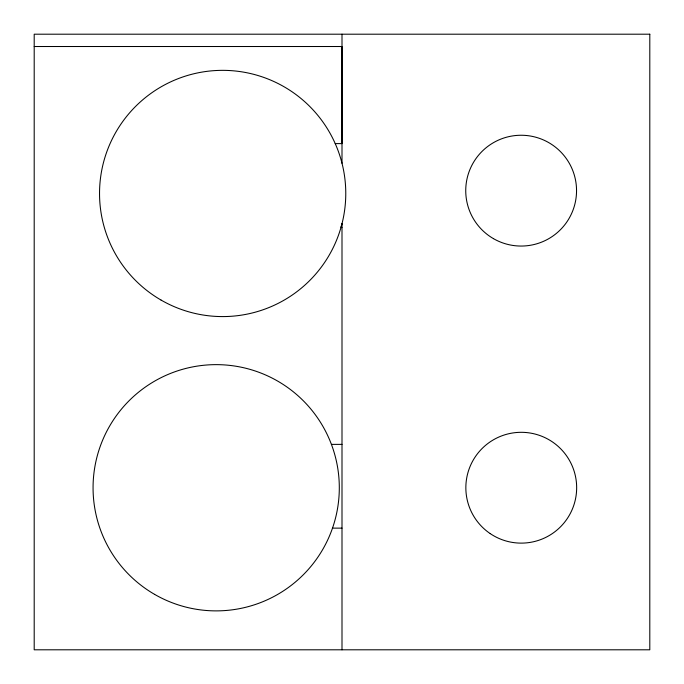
<?xml version="1.0" encoding="UTF-8"?>
<svg xmlns="http://www.w3.org/2000/svg" width="684" height="684" viewBox="0 0 684 684"><rect width="100%" height="100%" fill="white"/><g stroke="black" fill="none" stroke-linecap="round" stroke-linejoin="round"><path stroke-width="1.03" d="M34.2 46.512L342 46.512L342 143.606L335.22 143.606M342 227.37L341.008 227.37L342 223.694L342 649.8M331.407 444.378L342 444.378M332.501 528.134L342 528.134M342 34.2L342 163.237M649.8 34.2L34.2 34.2L34.2 649.8L649.8 649.8L649.8 34.2M490.197 533.597A55.404 55.404 0 0 0 576.518 491.668A55.404 55.404 0 0 0 497.046 437.88A55.404 55.404 0 0 0 490.197 533.597M493.438 238.631A55.404 55.404 0 0 0 576.544 190.656A55.404 55.404 0 0 0 493.438 142.674A55.404 55.404 0 0 0 493.438 238.631M161.091 300.088A123.12 123.12 0 0 0 345.771 193.469A123.12 123.12 0 0 0 161.091 86.842A123.12 123.12 0 0 0 161.091 300.088M154.627 594.387A123.12 123.12 0 0 0 339.307 487.76A123.12 123.12 0 0 0 154.627 381.133A123.12 123.12 0 0 0 154.627 594.387"/></g></svg>
